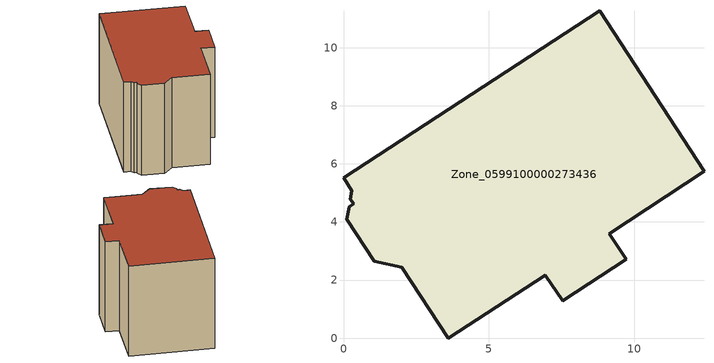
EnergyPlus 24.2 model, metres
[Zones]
Zone_0599100000273436
 floor ground (C_G): 0.12,4.1 0.19,4.52 0.36,4.63 0.24,4.78 0.29,5.08 0,5.53 8.82,11.27 12.41,5.74 9.14,3.6 9.73,2.71 7.55,1.28 6.95,2.17 3.6,0 2,2.45 1.06,2.65 z0
 wall outside (C_F): 8.82,11.27 0,5.53 0.29,5.08 0.24,4.78 0.36,4.63 0.19,4.52 0.12,4.1 1.06,2.65 2,2.45 3.6,0 6.95,2.17 7.55,1.28 9.73,2.71 9.14,3.6 12.41,5.74 8.82,11.27 z0:7.8
 roof outside (C_R): 0.24,4.78 0.36,4.63 0.19,4.52 0.12,4.1 1.06,2.65 2,2.45 3.6,0 6.95,2.17 7.55,1.28 9.73,2.71 9.14,3.6 12.41,5.74 8.82,11.27 0,5.53 0.29,5.08 z7.8
[BUILDING]
Pand.0599100000273436: North Axis=0; Terrain=City; Loads Convergence Tolerance Value=0.04; Temperature Convergence Tolerance Value=0.4; Solar Distribution=FullExterior; Maximum Number of Warmup Days=25; Minimum Number of Warmup Days=1
[Site:Location]
Rotterdam.The.Hague.AP_ZH_NLD Design_Conditions: Latitude=51.96; Longitude=4.45; Time Zone=1; Elevation=-4.5
[SITE:GROUNDTEMPERATURE:BUILDINGSURFACE]
18, 18, 18, 18, 18, 18, 18, 18, 18, 18, 18, 18
[MATERIAL] Thermal Absorptance=0.9; Solar Absorptance=0.7; Visible Absorptance=0.7
Name | Roughness | Thickness | Conductivity | Density | Specific Heat
G.D.1965 | MediumSmooth | 0.15 | 1 | 540 | 1210
F.D.1965 | Rough | 0.3 | 0.857143 | 1920 | 840
R.D.1965 | MediumRough | 0.2 | 0.08 | 1500 | 1000
[CONSTRUCTION]
C_G: G.D.1965
C_F: F.D.1965
C_R: R.D.1965
[ZONE]
Zone_0599100000273436: Type=1; Multiplier=1; Ceiling Height=Autocalculate; Volume=Autocalculate; Floor Area=autocalculate; Part of Total Floor Area=Yes
[ZONEINFILTRATION:DESIGNFLOWRATE]
Infil_Zone_0599100000273436: Zone or ZoneList or Space or SpaceList=Zone_0599100000273436; Schedule=AlwaysOn; Design Flow Rate Calculation Method=Flow/Area; Flow Rate per Floor Area=0.0042; Constant Term Coefficient=1; Temperature Term Coefficient=0; Velocity Term Coefficient=0; Velocity Squared Term Coefficient=0
[HVACTEMPLATE:ZONE:IDEALLOADSAIRSYSTEM]
Zone_0599100000273436: Maximum Heating Supply Air Temperature=50; Minimum Cooling Supply Air Temperature=13; Maximum Heating Supply Air Humidity Ratio=0.0156; Minimum Cooling Supply Air Humidity Ratio=0.0077; Heating Limit=NoLimit; Cooling Limit=NoLimit; Dehumidification Control Type=ConstantSensibleHeatRatio; Cooling Sensible Heat Ratio=0.7; Dehumidification Setpoint=60; Humidification Control Type=None; Humidification Setpoint=30; Outdoor Air Method=None; Outdoor Air Flow Rate per Person=0.00944; Outdoor Air Flow Rate per Zone Floor Area=0; Outdoor Air Flow Rate per Zone=0; Demand Controlled Ventilation Type=None; Outdoor Air Economizer Type=NoEconomizer; Heat Recovery Type=None; Sensible Heat Recovery Effectiveness=0.7; Latent Heat Recovery Effectiveness=0.65
[ZONECONTROL:THERMOSTAT]
ThermostatControl_Zone_0599100000273436: Zone or ZoneList=Zone_0599100000273436; Control Type Schedule=DualSetpointControlType; Control 1=Thermostat_Zone_0599100000273436; Temperature Difference Between Cutout And Setpoint=0
[THERMOSTATSETPOINT:DUALSETPOINT]
Thermostat_Zone_0599100000273436: Heating Setpoint Temperature Schedule=HeatingSetpoint_Zone_0599100000273436; Cooling Setpoint Temperature Schedule=CoolingSetpoint_Zone_0599100000273436
[SCHEDULE:COMPACT]
HeatingSetpoint_Zone_0599100000273436: Through: 12/31, For: AllDays, Until: 24:00, 21
CoolingSetpoint_Zone_0599100000273436: Through: 12/31, For: AllDays, Until: 24:00, 24
DualSetpointControlType: Through: 12/31, For: AllDays, Until: 24:00, 4
AlwaysOn: Through: 12/31, For: AllDays, Until: 24:00, 1
